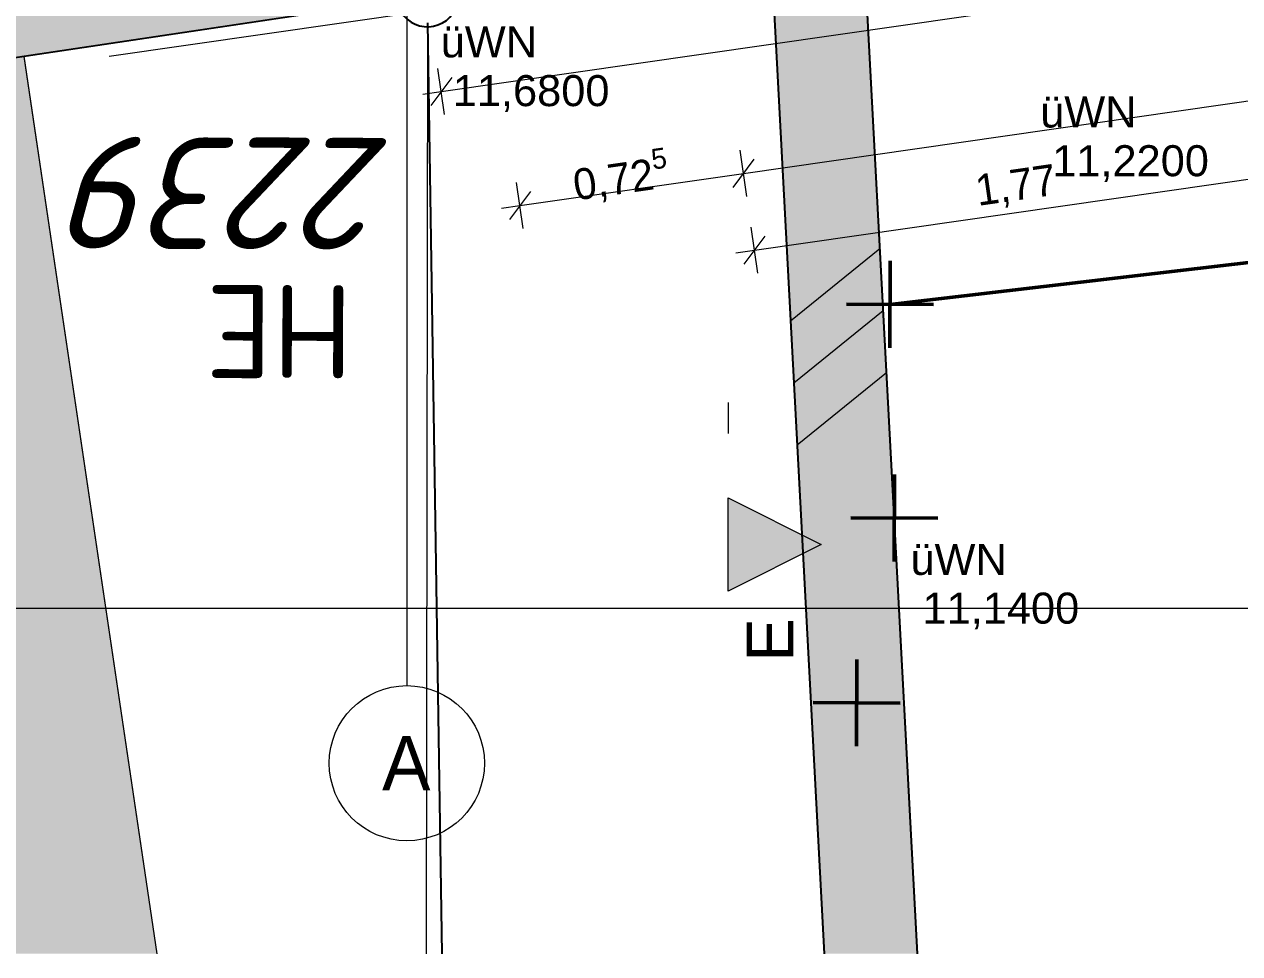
# Model space of a CAD drawing. Header units: metres. Extents: x -14 to 130, y -38 to 4.
# Drawn here: x -1.232 to 2.683, y -37.114 to -34.119 of the extents above; entities that cross this region are included whole.
import ezdxf

# ---------------------------------------------------------------- set-up
doc = ezdxf.new("R2010")
doc.units = ezdxf.units.M
doc.header["$MEASUREMENT"] = 0
doc.linetypes.add('Grenzlinie', pattern=[0.008, 0.003, -0.005])
doc.linetypes.add('Schnittlinie', pattern=[0.006, 0.003, -0.0015, 0, -0.0015])
for name, color, linetype in [('-1._KG PP_3_725 Nachbarbebauung', 7, 'Continuous'), ('-1._KG PP_3_851 Marker Schnitt', 7, 'Continuous'), ('-1._KG PP_3_910 Allgemein Lageplan Höhen', 7, 'Continuous'), ('-1._KG PP_3_950 Polierplan Bemaßung', 7, 'Continuous'), ('-1._KG PP_3_Bauwerke_Gebäude - Haus', 7, 'Continuous'), ('-1._KG PP_3_Bauwerke_Mauer', 7, 'Continuous'), ('-1._KG PP_3_Bauwerke_Mauer_Signatur', 7, 'Continuous'), ('-1._KG PP_3_Bemaßen_Sperrmaß 2D', 7, 'Continuous'), ('-1._KG PP_3_Gelände_Geländepunkt', 7, 'Continuous'), ('-1._KG PP_3_Kataster Grenzen_Gebäudegrenze (Hausgrenze) aus Luftbildauswertung', 7, 'Continuous'), ('-1._KG PP_3_Kataster Grenzen_Grundstücksgrenze', 7, 'Continuous'), ('-1._KG PP_3_Kataster Grenzpunkte_Grenzpunkt (GP) Hausecke', 7, 'Continuous'), ('-1._KG PP_3_Kataster Grenzpunkte_Grenzpunkt (GP) Hausecke_Kennzeichen', 7, 'Continuous'), ('-1._KG PP_3_Kataster Grenzpunkte_Grenzpunkt (GP) Hausecke_Punktnummer', 7, 'Continuous'), ('-1._KG PP_3_Neubau_840 Baulinien', 7, 'Continuous'), ('-1._KG PP_3_Straßenverkehr_Situationslinie', 7, 'Continuous')]:
    doc.layers.add(name, color=color, linetype=linetype)
doc.styles.add('ERSTELLTER_STIL_1', font='arial.ttf')
doc.styles.add('ERSTELLTER_STIL_2', font='isocpeur.ttf')
doc.styles.add('ERSTELLTER_STIL_3', font='isocpeur.ttf')
doc.styles.add('ERSTELLTER_STIL_4', font='isocpeur.ttf', dxfattribs={"width": 0.8})
doc.styles.add('ERSTELLTER_STIL_5', font='')
doc.styles.get('ERSTELLTER_STIL_5').set_extended_font_data('Eurostile')
doc.linetypes.add('GAS', pattern='A,0,[1,415_260415_PP_VA_1_2 -1 KG1.Shx,S=0.186508,R=0,X=0,Y=0],-26.5,0', length=26.5)

msp = doc.modelspace()

# ---------------------------------------------------------------- hatches: boundary and pattern name
at = {"layer": '-1._KG PP_3_725 Nachbarbebauung', "linetype": 'Continuous', "lineweight": 0, "true_color": 0x1f1f1f}
for points in [[(0.0596, -24.058), (-3.9335, -24.6522), (-3.9335, -34.6256), (-1.2323, -34.2212), (-3.0812, -34.4982), (0.0665, -34.0269)], [(-3.9335, -37.1137), (-0.8043, -37.1137), (-1.2325, -34.2231), (-3.9335, -34.6231)]]:
    msp.add_hatch(color=250, dxfattribs=at).paths.add_polyline_path(points)
at = {"layer": '-1._KG PP_3_725 Nachbarbebauung', "linetype": 'Continuous', "lineweight": 0, "true_color": 0x555555}
msp.add_hatch(color=251, dxfattribs=at).paths.add_polyline_path([(1.4714, -33.8437), (1.1718, -33.8596), (1.3443, -37.1137), (1.6447, -37.1137)])
at = {"layer": '-1._KG PP_3_851 Marker Schnitt', "linetype": 'Continuous', "lineweight": 0, "true_color": 0x000000}
msp.add_hatch(color=18, dxfattribs=at).paths.add_polyline_path([(1.035, -35.945), (1.335, -35.795), (1.035, -35.645)])

# ---------------------------------------------------------------- linework, layer by layer
at = {"layer": '-1._KG PP_3_725 Nachbarbebauung', "color": 8, "linetype": 'Continuous', "lineweight": 13, "ltscale": 1000, "flags": 128}
for points in [[(-3.9335, -34.6256), (-1.2323, -34.2212), (-3.0812, -34.4982), (0.0665, -34.0269), (0.0596, -24.058), (-3.9335, -24.6522)], [(-0.8043, -37.1137), (-1.2325, -34.2231), (-3.9335, -34.6231)]]:
    msp.add_lwpolyline(points, dxfattribs=at)
at = {"layer": '-1._KG PP_3_725 Nachbarbebauung', "color": 7, "linetype": 'Continuous', "lineweight": 25, "ltscale": 1000, "flags": 128}
for points in [[(1.1718, -33.8596), (1.3443, -37.1137)], [(1.6447, -37.1137), (1.4714, -33.8437)]]:
    msp.add_lwpolyline(points, dxfattribs=at)
at = {"layer": '-1._KG PP_3_851 Marker Schnitt', "color": 7, "linetype": 'Schnittlinie', "lineweight": 13, "ltscale": 1000}
msp.add_line((1.035, -18.6375), (1.035, -35.645), dxfattribs=at)
at = {"layer": '-1._KG PP_3_851 Marker Schnitt', "color": 7, "linetype": 'Continuous', "lineweight": 13, "ltscale": 1000, "flags": 128}
msp.add_lwpolyline([(1.035, -35.945), (1.035, -35.645), (1.335, -35.795)], close=True, dxfattribs=at)
at = {"layer": '-1._KG PP_3_910 Allgemein Lageplan Höhen', "color": 7, "linetype": 'Continuous', "lineweight": 13, "ltscale": 1000}
for p, q in [((1.5565, -35.0714), (1.5565, -34.9714)), ((1.5065, -35.0214), (1.6065, -35.0214)), ((1.5702, -35.7599), (1.5702, -35.6599)), ((1.5202, -35.7099), (1.6202, -35.7099))]:
    msp.add_line(p, q, dxfattribs=at)
at = {"layer": '-1._KG PP_3_Bauwerke_Gebäude - Haus', "color": 7, "linetype": 'Continuous', "lineweight": 13, "ltscale": 1000, "true_color": 0xefefef}
msp.add_line((0.0445, -34.0785), (-0.9592, -34.2231), dxfattribs=at)
at = {"layer": '-1._KG PP_3_Bauwerke_Mauer', "color": 7, "linetype": 'Continuous', "lineweight": 13, "ltscale": 1000, "true_color": 0xefefef}
for p, q in [((1.4714, -33.8437), (1.5703, -35.7099)), ((1.5703, -35.7099), (1.6447, -37.1137))]:
    msp.add_line(p, q, dxfattribs=at)
at = {"layer": '-1._KG PP_3_Bauwerke_Mauer_Signatur', "color": 7, "linetype": 'Continuous', "lineweight": 13, "ltscale": 1000, "true_color": 0xefefef}
for p, q in [((1.1722, -33.868), (1.2707, -35.7258)), ((1.5243, -34.8423), (1.2363, -35.0758)), ((1.5349, -35.042), (1.2469, -35.2756)), ((1.5455, -35.2417), (1.2574, -35.4753)), ((1.2707, -35.7258), (1.3443, -37.1137))]:
    msp.add_line(p, q, dxfattribs=at)
at = {"layer": '-1._KG PP_3_Bemaßen_Sperrmaß 2D', "color": 5, "linetype": 'GAS', "lineweight": 0, "ltscale": 1000}
for p, q in [((0, 3), (0, -36)), ((-1.5, -36), (21, -36)), ((0, -36), (0, -36.25))]:
    msp.add_line(p, q, dxfattribs=at)
at = {"layer": '-1._KG PP_3_Bemaßen_Sperrmaß 2D', "color": 5, "linetype": 'Continuous', "lineweight": 0, "ltscale": 1000}
msp.add_circle((0, -36.5), 0.25, dxfattribs=at)
at = {"layer": '-1._KG PP_3_Bemaßen_Sperrmaß 2D', "color": 5, "linetype": 'GAS', "lineweight": 0, "ltscale": 1000}
msp.add_point((0, -36), dxfattribs=at)
msp.add_point((0, -36), dxfattribs=at)
at = {"layer": '-1._KG PP_3_Gelände_Geländepunkt', "color": 7, "linetype": 'Continuous', "lineweight": 50, "ltscale": 1000}
for p, q in [((1.5572, -34.8814), (1.5559, -35.1614)), ((1.4166, -35.0207), (1.6966, -35.022)), ((1.5709, -35.5699), (1.5697, -35.8499)), ((1.4303, -35.7092), (1.7103, -35.7105)), ((1.45, -36.1653), (1.4488, -36.4453)), ((1.3094, -36.3046), (1.5894, -36.3059))]:
    msp.add_line(p, q, dxfattribs=at)
at = {"layer": '-1._KG PP_3_Kataster Grenzen_Gebäudegrenze (Hausgrenze) aus Luftbildauswertung', "color": 7, "linetype": 'Schnittlinie', "lineweight": 13, "ltscale": 1000, "true_color": 0xefefef}
msp.add_line((-0.8042, -37.1137), (-1.2323, -34.2212), dxfattribs=at)
at = {"layer": '-1._KG PP_3_Kataster Grenzen_Grundstücksgrenze', "color": 8, "linetype": 'Schnittlinie', "lineweight": 13, "ltscale": 1000}
for p, q in [((-0.0324, -34.0417), (-1.2323, -34.2212)), ((0.0663, -34.1269), (0.0626, -37.1137))]:
    msp.add_line(p, q, dxfattribs=at)
at = {"layer": '-1._KG PP_3_Kataster Grenzpunkte_Grenzpunkt (GP) Hausecke', "color": 7, "linetype": 'Continuous', "lineweight": 25, "ltscale": 1000}
msp.add_arc((0.0665, -34.0269), 0.1, 90.1105, 8.1758, dxfattribs=at)
at = {"layer": '-1._KG PP_3_Kataster Grenzpunkte_Grenzpunkt (GP) Hausecke_Kennzeichen', "color": 1, "linetype": 'Continuous', "lineweight": 13, "ltscale": 1000, "true_color": 0xfb0106}
for p, q in [((0.1108, -34.3353), (18.8944, -31.6334)), ((0.1447, -34.2901), (0.0769, -34.3806)), ((0.1215, -34.4096), (0.1002, -34.2611)), ((0.0514, -34.3439), (0.1108, -34.3353))]:
    msp.add_line(p, q, dxfattribs=at)
at = {"layer": '-1._KG PP_3_Kataster Grenzpunkte_Grenzpunkt (GP) Hausecke_Kennzeichen', "color": 76, "linetype": 'Continuous', "lineweight": 13, "ltscale": 1000, "true_color": 0x3f7f02}
for p, q in [((1.0841, -34.5993), (18.2683, -32.1287)), ((1.0948, -34.6735), (1.0735, -34.525)), ((1.118, -34.554), (1.0502, -34.6446)), ((0.3643, -34.7028), (1.0841, -34.5993)), ((1.1197, -34.8467), (2.874, -34.5945)), ((0.3749, -34.777), (0.3536, -34.6285)), ((0.3982, -34.6575), (0.3304, -34.7481)), ((0.3049, -34.7113), (0.3643, -34.7028)), ((1.1536, -34.8014), (1.0858, -34.892)), ((1.1304, -34.921), (1.109, -34.7725)), ((1.0603, -34.8553), (1.1197, -34.8467))]:
    msp.add_line(p, q, dxfattribs=at)
at = {"layer": '-1._KG PP_3_Neubau_840 Baulinien', "color": 1, "linetype": 'Grenzlinie', "lineweight": 25, "ltscale": 1000, "true_color": 0xfb0106, "flags": 128}
msp.add_lwpolyline([(0.1142, -37.1137), (0.0665, -34.0269), (18.8486, -31.3281), (22.8486, -30.6897)], dxfattribs=at)
at = {"layer": '-1._KG PP_3_Straßenverkehr_Situationslinie', "color": 7, "linetype": 'Continuous', "lineweight": 50, "ltscale": 1000}
msp.add_line((9.1192, -34.1349), (1.5566, -35.0214), dxfattribs=at)

# ---------------------------------------------------------------- texts
at = {"layer": '-1._KG PP_3_851 Marker Schnitt', "color": 7, "linetype": 'Continuous', "lineweight": 13, "insert": (1.245, -36.1722), "char_height": 0.15, "attachment_point": 7, "rotation": 90, "style": 'ERSTELLTER_STIL_1'}
msp.add_mtext('\\A1;{\\pql;\\pt0;\\fArial|b0|i0|c0|p0;\\W1.000000;E}', dxfattribs=at)
at = {"layer": '-1._KG PP_3_910 Allgemein Lageplan Höhen', "color": 7, "linetype": 'Continuous', "lineweight": 13, "char_height": 0.1, "attachment_point": 1, "style": 'ERSTELLTER_STIL_1'}
for s, insert in [('\\A1;{\\pql;\\fArial|b0|i0|c0|p0;\\W1.000000;üWN}', (0.1091, -34.1254)), ('\\A1;{\\pql;\\fArial|b0|i0|c0|p0;\\W1.000000; 11,6800}', (0.1091, -34.2826)), ('\\A1;{\\pql;\\fArial|b0|i0|c0|p0;\\W1.000000;üWN}', (2.0403, -34.3514)), ('\\A1;{\\pql;\\fArial|b0|i0|c0|p0;\\W1.000000; 11,2200}', (2.0403, -34.5085)), ('\\A1;{\\pql;\\fArial|b0|i0|c0|p0;\\W1.000000;üWN}', (1.6224, -35.7931)), ('\\A1;{\\pql;\\fArial|b0|i0|c0|p0;\\W1.000000; 11,1400}', (1.6224, -35.9502))]:
    msp.add_mtext(s, dxfattribs=dict(at, insert=insert))
at = {"layer": '-1._KG PP_3_950 Polierplan Bemaßung', "color": 76, "linetype": 'Continuous', "lineweight": 13, "true_color": 0x3f7f02, "insert": (1.8424, -34.7226), "char_height": 0.1, "width": 0.306373, "attachment_point": 7, "rotation": 8.1813, "style": 'ERSTELLTER_STIL_5'}
msp.add_mtext('\\A1;{\\pql;\\fEurostile|b0|i0|c0|p0;\\W1.000000;1,77}', dxfattribs=at)
at = {"layer": '-1._KG PP_3_Bemaßen_Sperrmaß 2D', "color": 7, "linetype": 'Continuous', "lineweight": 25, "insert": (3.1647, -33.9105), "char_height": 0.36, "attachment_point": 5, "rotation": 187.8479, "style": 'ERSTELLTER_STIL_4'}
msp.add_mtext('\\A1;{\\pqc;\\fISOCPEUR|b0|i0|c0|p0;\\W0.800000;-6.17-}', dxfattribs=at)
at = {"layer": '-1._KG PP_3_Bemaßen_Sperrmaß 2D', "color": 5, "linetype": 'Continuous', "lineweight": 0, "insert": (-0.0799, -36.4125), "char_height": 0.175, "attachment_point": 1, "style": 'ERSTELLTER_STIL_5'}
msp.add_mtext('\\A1;{\\pql;\\pt0;\\fEurostile|b0|i0|c0|p0;\\W1.000000;A}', dxfattribs=at)
at = {"layer": '-1._KG PP_3_Kataster Grenzpunkte_Grenzpunkt (GP) Hausecke_Kennzeichen', "color": 76, "linetype": 'Continuous', "lineweight": 13, "true_color": 0x3f7f02, "insert": (0.5481, -34.7157), "char_height": 0.1, "attachment_point": 7, "rotation": 8.1813, "style": 'ERSTELLTER_STIL_5'}
msp.add_mtext('\\A1;{\\pql;\\fEurostile|b0|i0|c0|p0;\\W1.000000;0,72\\fEurostile|b0|i0|c0|p0;\\W1.000000;\\A1{\\H.66x;\\S5^  ;}}', dxfattribs=at)
at = {"layer": '-1._KG PP_3_Kataster Grenzpunkte_Grenzpunkt (GP) Hausecke_Kennzeichen', "color": 7, "linetype": 'Continuous', "lineweight": 25, "insert": (-0.1726, -34.9598), "char_height": 0.3, "attachment_point": 7, "rotation": 179.7403, "style": 'ERSTELLTER_STIL_3'}
msp.add_mtext('\\A1;{\\pql;\\fISOCPEUR|b0|i0|c0|p0;\\W1.000000;HE}', dxfattribs=at)
at = {"layer": '-1._KG PP_3_Kataster Grenzpunkte_Grenzpunkt (GP) Hausecke_Punktnummer', "color": 7, "linetype": 'Continuous', "lineweight": 25, "insert": (-0.0375, -34.4852), "char_height": 0.36, "attachment_point": 7, "rotation": 179.7403, "style": 'ERSTELLTER_STIL_2'}
msp.add_mtext('\\A1;{\\pql;\\fISOCPEUR|b0|i1|c0|p0;\\W1.000000;2239}', dxfattribs=at)

doc.saveas('drawing.dxf')
